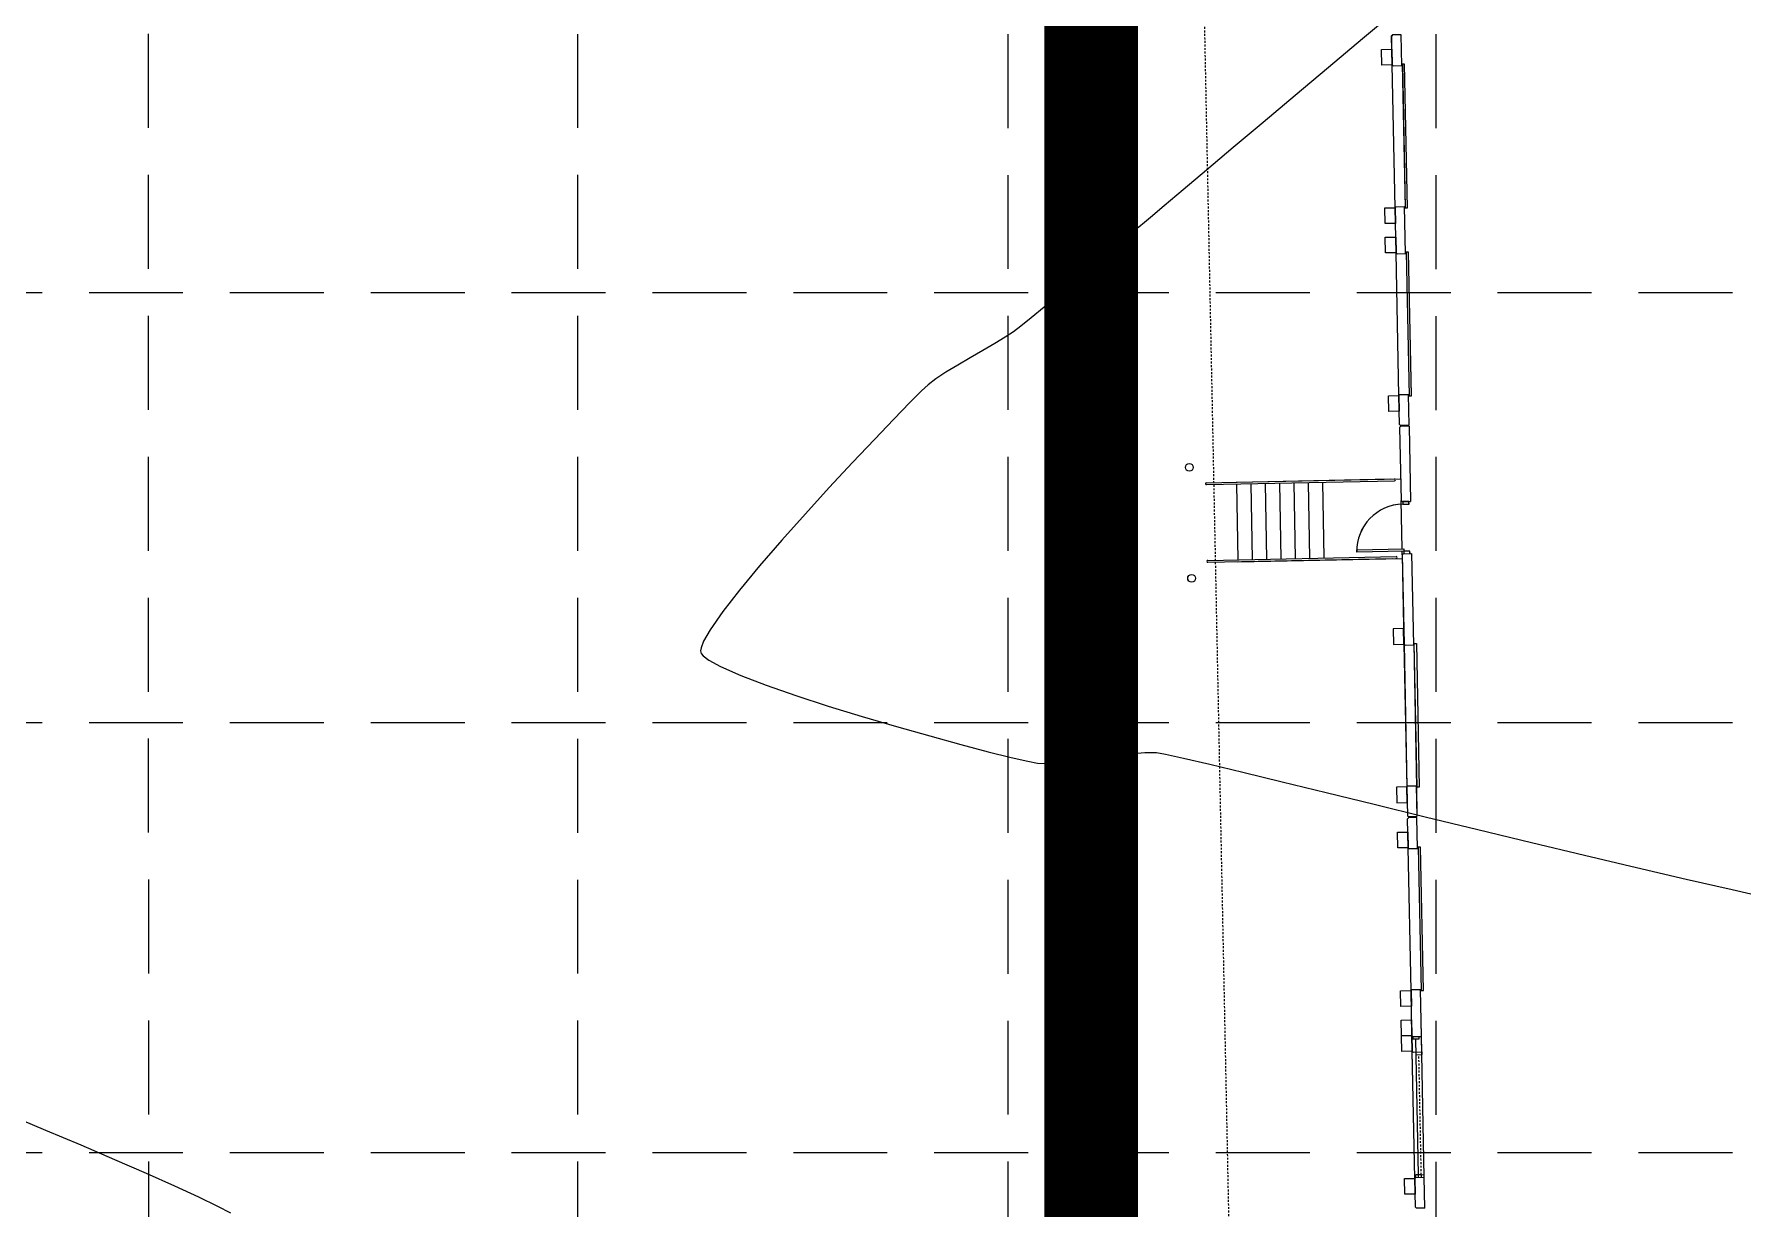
# Model space of a CAD drawing. Extents: x 2140663 to 2528301, y 336313 to 7007653.
# Drawn here: x 2527441.5 to 2527551.2, y 7006962 to 7007037 of the extents above; entities that cross this region are included whole.
import ezdxf

# ---------------------------------------------------------------- set-up
doc = ezdxf.new("R2010")
doc.units = 0
doc.header["$MEASUREMENT"] = 0
for name, pattern in [('HIDDEN', [0.375, 0.25, -0.125]), ('xdrc002ar$0$HIDDEN2', [0.1875, 0.125, -0.0625]), ('xdrc002pt$0$HIDDEN2', [0.1875, 0.125, -0.0625])]:
    doc.linetypes.add(name, pattern=pattern)
for name, color, linetype in [('1 EXISTING CONTOURS', 43, 'Continuous'), ('BATCH PLANT', 13, 'HIDDEN'), ('GRID', 254, 'HIDDEN'), ('xdrc002ar$0$BASE1$0$ADO', 8, 'Continuous'), ('xdrc002ar$0$BASE1$0$AFL', 1, 'Continuous'), ('xdrc002ar$0$BASE1$0$AFLHR', 7, 'Continuous'), ('xdrc002ar$0$BASE1$0$AFLST', 1, 'Continuous'), ('xdrc002ar$0$BASE1$0$awa', 7, 'Continuous'), ('xdrc002ar$0$WINDOWS', 8, 'Continuous'), ('xdrc002ar$0$XR3$0$BASE1$0$ADO', 3, 'Continuous'), ('xdrc002ar$0$XR3$0$BASE1$0$AFL', 1, 'Continuous'), ('xdrc002ar$0$XR3$0$BASE1$0$AFLHR', 2, 'Continuous'), ('xdrc002ar$0$XR3$0$BASE1$0$AFLST', 2, 'Continuous'), ('xdrc002ar$0$XR3$0$BASE1$0$awa', 4, 'Continuous'), ('xdrc002ar$0$XR3$0$WINDOWS', 2, 'Continuous'), ('xdrc002pt$0$V-ESMT-STRM-N', 2, 'xdrc002pt$0$HIDDEN2')]:
    doc.layers.add(name, color=color, linetype=linetype)

# ---------------------------------------------------------------- blocks, each defined once
blk = doc.blocks.new('xdrc002ar$0$XR3$0$A$C228123AE')
at = {"layer": 'xdrc002ar$0$XR3$0$BASE1$0$ADO', "lineweight": 0}
for points in [[(22.61683327611536, 15.75429074559361), (22.61683327611536, 17.50429074559361), (132.6168332761154, 17.50429074559361), (132.6168332761154, 15.75429074559361)], [(166.6168332761154, 15.75429074559361), (166.6168332761154, 17.50429074559361), (276.6168332761154, 17.50429074559361), (276.6168332761154, 15.75429074559361)]]:
    blk.add_lwpolyline(points, close=True, dxfattribs=at)
at = {"layer": 'xdrc002ar$0$XR3$0$BASE1$0$AFL', "lineweight": 0}
for p, q in [((22.86683327844366, 8.004440076649189), (132.3668332770467, 8.004440076649189)), ((166.866833277978, 8.004440076649189), (276.366833276581, 8.004440076649189))]:
    blk.add_line(p, q, dxfattribs=at)
for points in [[(10.86683327844366, 8.004440078511834), (10.86683327844366, 0.004440078511834145), (22.86683327844366, 0.004440078511834145), (22.86683327844366, 8.004440078511834)], [(132.3668332770467, 8.004440078511834), (132.3668332770467, 0.004440078511834145), (144.3668332770467, 0.004440078511834145), (144.3668332770467, 8.004440078511834)], [(154.866833277978, 8.004440077580512), (154.866833277978, 0.00444007758051157), (166.866833277978, 0.00444007758051157), (166.866833277978, 8.004440077580512)], [(276.366833276581, 8.004440077580512), (276.366833276581, 0.00444007758051157), (288.366833276581, 0.00444007758051157), (288.366833276581, 8.004440077580512)]]:
    blk.add_lwpolyline(points, close=True, dxfattribs=at)
at = {"layer": 'xdrc002ar$0$XR3$0$BASE1$0$awa', "lineweight": 0}
for p, q in [((-0.008166723418980837, 15.25444007758051), (23.61683327611536, 15.25444007664919)), ((-0.008166723418980837, 15.25444007758051), (-0.008166723418980837, 8.754440076649189)), ((23.61683327658102, 8.754440076649189), (23.61683327611536, 15.25444007664919)), ((131.6168332770467, 8.754440078511834), (131.616833276581, 15.25444007851183)), ((131.6168332761154, 15.25444007758051), (167.6168332756497, 15.25444007571787)), ((167.616833276581, 8.754440076649189), (167.6168332756497, 15.25444007851183)), ((275.616833276581, 8.754440077580512), (275.6168332756497, 15.25444007758051)), ((275.6168332761154, 15.25444007664919), (299.241833276581, 15.25444007758051)), ((299.241833276581, 15.25444007758051), (299.241833276581, 8.754440077580512)), ((0.7418332765810192, 8.004440076649189), (-0.008166723418980837, 8.754440076649189)), ((0.7418332765810192, 8.004440076649189), (22.86683327658102, 8.004440076649189)), ((23.61683327658102, 8.754440076649189), (22.86683327658102, 8.004440076649189)), ((131.6168332770467, 8.754440078511834), (132.3668332770467, 8.004440078511834)), ((132.3668332770467, 8.004440078511834), (166.866833277978, 8.004440076649189)), ((166.866833276581, 8.004440076649189), (167.616833276581, 8.754440076649189)), ((276.366833276581, 8.004440077580512), (275.616833276581, 8.754440077580512)), ((276.366833276581, 8.004440077580512), (298.491833276581, 8.004440077580512)), ((299.241833276581, 8.754440077580512), (298.491833276581, 8.004440077580512))]:
    blk.add_line(p, q, dxfattribs=at)
blk = doc.blocks.new('xdrc002ar$0$XR3$0$A$C78C46FB7')
at = {"layer": 'xdrc002ar$0$XR3$0$WINDOWS', "linetype": 'Continuous', "lineweight": 0}
for p, q in [((-9.313225746154785e-10, 6.5), (1.999999999068677, 6.499999997206032)), ((-5.587935447692871e-09, 2), (1.999999994412065, 1.999999997206032)), ((1.999999994412065, 1.999999998137355), (1.999999999068677, 6.499999997206032)), ((1.999999997671694, 4.250759867951274), (105.9999999818392, 4.250759805552661)), ((107.9999999795109, 6.5), (105.9999999795109, 6.499999997206032)), ((105.9999999841675, 1.999999998137355), (105.9999999795109, 6.499999997206032)), ((107.9999999841675, 2), (105.9999999841675, 1.999999997206032))]:
    blk.add_line(p, q, dxfattribs=at)
blk = doc.blocks.new('xdrc002ar$0$XR3$0$BASE1$0$36D')
at = {"layer": 'xdrc002ar$0$XR3$0$BASE1$0$ADO'}
blk.add_lwpolyline([(-1.75, 1.000444171950221e-11), (0, 1.000444171950221e-11), (0, -35.99999999999), (-1.75, -35.99999999999)], close=True, dxfattribs=at)
blk.add_arc((0, 1.000444171950221e-11), 36, 180, 270, dxfattribs=at)
blk = doc.blocks.new('xdrc002ar$0$BASE1$0$36D')
at = {"layer": 'xdrc002ar$0$BASE1$0$ADO'}
blk.add_lwpolyline([(-1.75, 1.000444171950221e-11), (0, 1.000444171950221e-11), (0, -35.99999999999), (-1.75, -35.99999999999)], close=True, dxfattribs=at)
blk.add_arc((0, 1.000444171950221e-11), 36, 180, 270, dxfattribs=at)

msp = doc.modelspace()

# ---------------------------------------------------------------- linework, layer by layer
at = {"layer": '1 EXISTING CONTOURS', "color": 43, "lineweight": 0}
for points, elevation in [([(2527528.478998585, 7007038.492735988), (2527526.314665023, 7007036.683903105)], 607), ([(2527526.314665023, 7007036.683903105), (2527524.142131766, 7007034.863603203)], 607), ([(2527522.009643094, 7007033.073268502), (2527519.965443288, 7007031.354331226)], 607), ([(2527516.334887402, 7007028.296377836), (2527514.845019884, 7007027.040226166)], 607), ([(2527511.503709829, 7007024.228606388), (2527510.863728607, 7007023.687447884)], 607), ([(2527509.951211279, 7007022.914172173), (2527508.958477274, 7007022.072963533)], 607), ([(2527503.486177893, 7007017.632810521), (2527502.819680905, 7007017.230422329)], 607), ([(2527504.007242474, 7007017.978316558), (2527503.486177893, 7007017.632810521)], 607), ([(2527501.249641275, 7007016.325450909), (2527500.445724416, 7007015.858093393)], 607), ([(2527502.057564402, 7007016.78876484), (2527501.249641275, 7007016.325450909)], 607), ([(2527499.049161064, 7007014.981699022), (2527498.556140354, 7007014.607887881)], 607), ([(2527500.445724416, 7007015.858093393), (2527499.695626715, 7007015.404305144)], 607), ([(2527495.127042137, 7007011.116848185), (2527493.732238543, 7007009.638441718)], 607), ([(2527486.515868118, 7007001.491518743), (2527485.44171859, 7007000.114214431)], 607), ([(2527485.44171859, 7007000.114214431), (2527484.629808929, 7006998.955289679)], 607), ([(2527484.047284237, 7006997.80930458), (2527484.019639351, 7006997.60333626)], 607), ([(2527484.019639351, 7006997.60333626), (2527484.031334955, 7006997.522897956)], 607), ([(2527484.209183031, 7006998.22407677), (2527484.047284237, 7006997.80930458)], 607), ([(2527496.533990885, 7006992.774822432), (2527498.658251551, 7006992.173506526)], 607), ([(2527500.640167743, 7006991.632429979), (2527502.399607539, 7006991.17018503)], 607), ([(2527502.399607539, 7006991.17018503), (2527503.85643902, 7006990.805363917)], 607), ([(2527513.716477715, 7006991.015439975), (2527514.874574859, 7006990.760295882)], 607), ([(2527505.541749349, 7006990.442362155), (2527506.272843958, 7006990.421447106)], 607), ([(2527506.272843958, 7006990.421447106), (2527507.189385911, 7006990.483497166)], 607), ([(2527507.189385911, 7006990.483497166), (2527508.229892324, 7006990.602055586)], 607), ([(2527518.669679963, 7006989.861173282), (2527521.173728665, 7006989.253923343)], 607), ([(2527521.173728665, 7006989.253923343), (2527523.99346863, 7006988.566033356)], 607), ([(2527530.314103828, 7006987.021790371), (2527533.682039805, 7006986.202165943)], 607), ([(2527537.099748527, 7006985.375358599), (2527540.500750367, 7006984.559732625)], 607), ([(2527439.900749964, 7006967.962347767), (2527442.171731327, 7006967.013726086)], 606), ([(2527444.419463492, 7006966.062733517), (2527446.582477568, 7006965.134752253)], 606), ([(2527446.582477568, 7006965.134752253), (2527448.599304667, 7006964.255164487)], 606)]:
    msp.add_lwpolyline(points, dxfattribs=dict(at, elevation=elevation))
at = {"layer": '1 EXISTING CONTOURS', "color": 43, "lineweight": 0, "extrusion": (0.6429908062280922, -0.7658738950415714, 0), "elevation": -3741330.297769599}
msp.add_lwpolyline([(6441223.755762635, 607), (6441220.971376479, 607)], dxfattribs=at)
at = {"layer": '1 EXISTING CONTOURS', "color": 43, "lineweight": 0, "extrusion": (0.6440539753963799, -0.764980049920336, 0), "elevation": -3732379.913592192}
msp.add_lwpolyline([(6446408.74882356, 607.0000000000003), (6446406.25507662, 607.0000000000003)], dxfattribs=at)
at = {"layer": '1 EXISTING CONTOURS', "color": 43, "lineweight": 0, "extrusion": (0.6443932353694464, -0.7646942906875253, 0), "elevation": -3729520.10443885}
msp.add_lwpolyline([(6448061.198179172, 607), (6448058.945136031, 607)], dxfattribs=at)
at = {"layer": '1 EXISTING CONTOURS', "color": 43, "lineweight": 0, "extrusion": (-0.6446003529952408, 0.7645197086527011, 0), "elevation": 3727773.31001478}
msp.add_lwpolyline([(-6449067.016506962, 607), (-6449065.435643171, 607)], dxfattribs=at)
at = {"layer": '1 EXISTING CONTOURS', "color": 43, "lineweight": 0, "extrusion": (0.644227091115279, -0.7648342664088384, 0), "elevation": -3730920.848888764}
msp.add_lwpolyline([(6447245.028955634, 607), (6447243.879567736, 607)], dxfattribs=at)
at = {"layer": '1 EXISTING CONTOURS', "color": 43, "lineweight": 0, "extrusion": (0.6422108982998513, -0.7665279917295246, 0), "elevation": -3747884.778064438}
msp.add_lwpolyline([(6437396.486606089, 607), (6437396.179035621, 607)], dxfattribs=at)
at = {"layer": '1 EXISTING CONTOURS', "color": 43, "lineweight": 0, "extrusion": (0.640443129527436, -0.7680055975324034, 0), "elevation": -3762706.45558134}
msp.add_lwpolyline([(6428744.49061252, 607), (6428744.353646523, 607)], dxfattribs=at)
at = {"layer": '1 EXISTING CONTOURS', "color": 43, "lineweight": 0, "extrusion": (-0.6426123755600258, 0.7661914478621519, 0), "elevation": 3744511.86780803}
msp.add_lwpolyline([(-6439359.820288138, 607.0000000000003), (-6439359.165965131, 607.0000000000003)], dxfattribs=at)
at = {"layer": '1 EXISTING CONTOURS', "color": 43, "lineweight": 0, "extrusion": (0.646500256367217, -0.7629137687295484, 0), "elevation": -3711718.427596613}
msp.add_lwpolyline([(6458315.448858287, 607.0000000000007), (6458314.252763309, 607.0000000000007)], dxfattribs=at)
at = {"layer": '1 EXISTING CONTOURS', "color": 43, "lineweight": 0, "extrusion": (-0.6441635445807745, 0.7648877877395694, 0), "elevation": 3731456.491657897}
msp.add_lwpolyline([(-6446932.784384653, 607.0000000000007), (-6446932.246621382, 607.0000000000007)], dxfattribs=at)
at = {"layer": '1 EXISTING CONTOURS', "color": 43, "lineweight": 0, "extrusion": (0.6456886204713813, -0.7636008154747904, 0), "elevation": -3718583.996336563}
msp.add_lwpolyline([(6454362.317717427, 607.0000000000003), (6454360.975497831, 607.0000000000003)], dxfattribs=at)
at = {"layer": '1 EXISTING CONTOURS', "color": 43, "lineweight": 0, "extrusion": (-0.641346347281864, 0.7672514990719869, 0), "elevation": 3755139.5389522}
msp.add_lwpolyline([(-6433160.387816519, 607.0000000000003), (-6433159.155886946, 607.0000000000003)], dxfattribs=at)
at = {"layer": '1 EXISTING CONTOURS', "color": 43, "lineweight": 0, "extrusion": (-0.6440780713841933, 0.7649597623156514, 0), "elevation": 3732176.84126397}
msp.add_lwpolyline([(-6446510.572811663, 607), (-6446509.25368967, 607)], dxfattribs=at)
at = {"layer": '1 EXISTING CONTOURS', "color": 43, "lineweight": 0, "extrusion": (-0.6367223857449126, 0.7710931224510479, 0), "elevation": 3793744.959569391}
msp.add_lwpolyline([(-6410468.692983066, 607), (-6410467.61231765, 607)], dxfattribs=at)
at = {"layer": '1 EXISTING CONTOURS', "color": 43, "lineweight": 0, "extrusion": (0.608226491479584, -0.7937635259083372, 0), "elevation": -4024620.402045982}
msp.add_lwpolyline([(6268095.039529287, 607), (6268094.453222084, 607)], dxfattribs=at)
at = {"layer": '1 EXISTING CONTOURS', "color": 43, "lineweight": 0, "extrusion": (0.6281436638786354, -0.7780973830627657, 0), "elevation": -3864506.709568744}
msp.add_lwpolyline([(6368059.6509871, 607.0000000000003), (6368058.785598218, 607.0000000000003)], dxfattribs=at)
at = {"layer": '1 EXISTING CONTOURS', "color": 43, "lineweight": 0, "extrusion": (-0.5014036700133387, 0.8652134763728286, 0), "elevation": 4795266.547180947}
msp.add_lwpolyline([(-5700173.656338699, 607.0000000000003), (-5700172.775496545, 607.0000000000003)], dxfattribs=at)
at = {"layer": '1 EXISTING CONTOURS', "color": 43, "lineweight": 0, "extrusion": (-0.5471741184801521, 0.8370188074741622, 0), "elevation": 4482021.259751178}
msp.add_lwpolyline([(-5949622.258152296, 607.0000000000007), (-5949621.485809254, 607.0000000000007)], dxfattribs=at)
at = {"layer": '1 EXISTING CONTOURS', "color": 43, "lineweight": 0, "extrusion": (0.7079831119605631, -0.7062293630107975, 0), "elevation": -3159133.185607045}
msp.add_lwpolyline([(6745841.130464606, 607), (6745840.068814119, 607)], dxfattribs=at)
at = {"layer": '1 EXISTING CONTOURS', "color": 43, "lineweight": 0, "extrusion": (0.688327537379881, -0.7254000284564018, 0), "elevation": -3343141.739076997}
msp.add_lwpolyline([(6656568.633980043, 607), (6656568.061269479, 607)], dxfattribs=at)
at = {"layer": '1 EXISTING CONTOURS', "color": 43, "lineweight": 0, "extrusion": (0.7162539199043712, -0.6978397539705106, 0), "elevation": -3079442.636621624}
msp.add_lwpolyline([(6782589.016458144, 607), (6782587.548446625, 607)], dxfattribs=at)
at = {"layer": '1 EXISTING CONTOURS', "color": 43, "lineweight": 0, "extrusion": (0.7220924461505771, -0.6917965735765651, 0), "elevation": -3022341.142728954}
msp.add_lwpolyline([(6808224.057825517, 607), (6808222.266188407, 607)], dxfattribs=at)
at = {"layer": '1 EXISTING CONTOURS', "color": 43, "lineweight": 0, "extrusion": (0.7328672868607206, -0.6803716189329229, 0), "elevation": -2915053.017482049}
msp.add_lwpolyline([(6854843.145177653, 607), (6854840.954459676, 607)], dxfattribs=at)
at = {"layer": '1 EXISTING CONTOURS', "color": 43, "lineweight": 0, "extrusion": (0.7391060662378263, -0.6735890608156029, 0), "elevation": -2851759.111796591}
msp.add_lwpolyline([(6881413.268650119, 607), (6881411.002365325, 607)], dxfattribs=at)
at = {"layer": '1 EXISTING CONTOURS', "color": 43, "lineweight": 0, "extrusion": (0.7466601444070133, -0.6652057040901694, 0), "elevation": -2773924.015486389}
msp.add_lwpolyline([(6913153.619839308, 607), (6913151.360492293, 607)], dxfattribs=at)
at = {"layer": '1 EXISTING CONTOURS', "color": 43, "lineweight": 0, "extrusion": (0.7563320742828826, -0.6541878884624449, 0), "elevation": -2672276.431496287}
msp.add_lwpolyline([(6953075.208167826, 607.0000000000007), (6953073.038057397, 607.0000000000007)], dxfattribs=at)
at = {"layer": '1 EXISTING CONTOURS', "color": 43, "lineweight": 0, "extrusion": (0.769455035796918, -0.6387009847234962, 0), "elevation": -2530591.525048498}
msp.add_lwpolyline([(7005882.708998488, 607), (7005880.710045939, 607)], dxfattribs=at)
at = {"layer": '1 EXISTING CONTOURS', "color": 43, "lineweight": 0, "extrusion": (0.8668148616127705, -0.4986301191135907, 0), "elevation": -1303039.484088667}
msp.add_lwpolyline([(7334050.791769647, 607.0000000000007), (7334049.948206691, 607.0000000000007)], dxfattribs=at)
at = {"layer": '1 EXISTING CONTOURS', "color": 43, "lineweight": 0, "extrusion": (0.919816134292443, 0.3923496898116613, 0), "elevation": 5074013.895808492}
msp.add_lwpolyline([(5453491.798810525, 607.0000000000003), (5453491.717479353, 607.0000000000003)], dxfattribs=at)
at = {"layer": '1 EXISTING CONTOURS', "color": 43, "lineweight": 0, "extrusion": (0.778007136628757, 0.6282554379826114, 0), "elevation": 6368584.889611942}
msp.add_lwpolyline([(3863588.413803941, 607.0000000000007), (3863588.205739788, 607.0000000000007)], dxfattribs=at)
at = {"layer": '1 EXISTING CONTOURS', "color": 43, "lineweight": 0, "extrusion": (0.6085020157448849, 0.793552327722887, 0), "elevation": 7098398.23361176}
msp.add_lwpolyline([(2258081.007577584, 607.0000000000003), (2258080.561856993, 607.0000000000003)], dxfattribs=at)
at = {"layer": '1 EXISTING CONTOURS', "color": 43, "lineweight": 0, "extrusion": (-0.4837442147829845, -0.8752094233176388, 0), "elevation": -7355245.844565114}
msp.add_lwpolyline([(-1177515.975597157, 607.0000000000007), (-1177515.131324694, 607.0000000000007)], dxfattribs=at)
at = {"layer": '1 EXISTING CONTOURS', "color": 43, "lineweight": 0, "extrusion": (-0.4040808802251977, -0.9147232599187742, 0), "elevation": -7430771.257567443}
msp.add_lwpolyline([(-519443.7757837968, 607), (-519442.3594459435, 607)], dxfattribs=at)
at = {"layer": '1 EXISTING CONTOURS', "color": 43, "lineweight": 0, "extrusion": (0.356570118876351, 0.9342685643456622, 0), "elevation": 7447642.316358772}
msp.add_lwpolyline([(137134.1484069568, 607.0000000000003), (137132.3994406629, 607.0000000000003)], dxfattribs=at)
at = {"layer": '1 EXISTING CONTOURS', "color": 43, "lineweight": 0, "extrusion": (-0.3276978318327117, -0.9447825839906978, 0), "elevation": -7448339.638483002}
msp.add_lwpolyline([(91749.64412576333, 607), (91751.6470409208, 607)], dxfattribs=at)
at = {"layer": '1 EXISTING CONTOURS', "color": 43, "lineweight": 0, "extrusion": (-0.3080748641889604, -0.9513621172061425, 0), "elevation": -7444845.536591023}
msp.add_lwpolyline([(245879.3835044974, 607.0000000000003), (245881.5598604064, 607.0000000000003)], dxfattribs=at)
at = {"layer": '1 EXISTING CONTOURS', "color": 43, "lineweight": 0, "extrusion": (-0.2935907287793079, -0.9559312129932963, 0), "elevation": -7440252.624772986}
msp.add_lwpolyline([(358920.1648518157, 607), (358922.4333768149, 607)], dxfattribs=at)
at = {"layer": '1 EXISTING CONTOURS', "color": 43, "lineweight": 0, "extrusion": (-0.2821189396511988, -0.9593794368705655, 0), "elevation": -7435419.424606857}
msp.add_lwpolyline([(448020.5506464718, 607), (448022.8296959654, 607)], dxfattribs=at)
at = {"layer": '1 EXISTING CONTOURS', "color": 43, "lineweight": 0, "extrusion": (-0.2633683642295929, -0.9646953429570544, 0), "elevation": -7425275.90513448}
msp.add_lwpolyline([(592846.1180395016, 607.0000000000007), (592848.1724872673, 607.0000000000007)], dxfattribs=at)
at = {"layer": '1 EXISTING CONTOURS', "color": 43, "lineweight": 0, "extrusion": (-0.2256670338808243, -0.9742044907612728, 0), "elevation": -7396616.207713413}
msp.add_lwpolyline([(881058.7758826446, 607), (881059.8784142523, 607)], dxfattribs=at)
at = {"layer": '1 EXISTING CONTOURS', "color": 43, "lineweight": 0, "extrusion": (0.1335275156754978, -0.9910451062174364, 0), "elevation": -6606751.85069186}
msp.add_lwpolyline([(3440500.709613125, 607), (3440501.822567504, 607)], dxfattribs=at)
at = {"layer": '1 EXISTING CONTOURS', "color": 43, "lineweight": 0, "extrusion": (0.1365765235764498, -0.9906295236907547, 0), "elevation": -6596133.471845581}
msp.add_lwpolyline([(3460815.804013411, 607.0000000000007), (3460816.918442827, 607.0000000000007)], dxfattribs=at)
at = {"layer": '1 EXISTING CONTOURS', "color": 43, "lineweight": 0, "extrusion": (0.123009493231855, -0.9924054940269337, 0), "elevation": -6642868.49062821}
msp.add_lwpolyline([(3370241.64379954, 607.0000000000007), (3370242.695287562, 607.0000000000007)], dxfattribs=at)
at = {"layer": '1 EXISTING CONTOURS', "color": 43, "lineweight": 0, "extrusion": (0.08651251201950061, -0.9962507642476747, 0), "elevation": -6762058.803594435}
msp.add_lwpolyline([(3124227.639857775, 607.0000000000007), (3124228.564861244, 607.0000000000007)], dxfattribs=at)
at = {"layer": '1 EXISTING CONTOURS', "color": 43, "lineweight": 0, "extrusion": (0.005756676719285504, -0.9999834301992958, 0), "elevation": -6992324.935989883}
msp.add_lwpolyline([(2567807.504136181, 607.0000000000007), (2567808.242233864, 607.0000000000007)], dxfattribs=at)
at = {"layer": '1 EXISTING CONTOURS', "color": 43, "lineweight": 0, "extrusion": (-0.1726482668731596, -0.9849835409516722, 0), "elevation": -7338141.684452638}
msp.add_lwpolyline([(1279813.970172487, 607.0000000000007), (1279814.555448628, 607.0000000000007)], dxfattribs=at)
at = {"layer": '1 EXISTING CONTOURS', "color": 43, "lineweight": 0, "extrusion": (-0.2274820002211194, -0.9737822855111912, 0), "elevation": -7398247.616373647}
msp.add_lwpolyline([(867284.937544028, 607.0000000000003), (867286.6558206049, 607.0000000000003)], dxfattribs=at)
at = {"layer": '1 EXISTING CONTOURS', "color": 43, "lineweight": 0, "extrusion": (-0.1836563974521661, -0.9829905023319871, 0), "elevation": -7351997.617111083}
msp.add_lwpolyline([(1197634.698709566, 607.0000000000003), (1197635.320505081, 607.0000000000003)], dxfattribs=at)
at = {"layer": '1 EXISTING CONTOURS', "color": 43, "lineweight": 0, "extrusion": (-0.2329373775047418, -0.972491736808706, 0), "elevation": -7402993.310402926}
msp.add_lwpolyline([(825798.9965314402, 607.0000000000007), (825801.1784294781, 607.0000000000007)], dxfattribs=at)
at = {"layer": '1 EXISTING CONTOURS', "color": 43, "lineweight": 0, "extrusion": (-0.2374463947044469, -0.9714006432167215, 0), "elevation": -7406744.65983513}
msp.add_lwpolyline([(791454.2602612209, 607.0000000000007), (791457.4195669305, 607.0000000000007)], dxfattribs=at)
at = {"layer": '1 EXISTING CONTOURS', "color": 43, "lineweight": 0, "extrusion": (-0.237233545929325, -0.9714526466512915, 0), "elevation": -7406571.066228221}
msp.add_lwpolyline([(793080.2884290456, 607), (793083.6356674447, 607)], dxfattribs=at)
at = {"layer": '1 EXISTING CONTOURS', "color": 43, "lineweight": 0, "extrusion": (0.2351358223710183, 0.9719625224451326, 0), "elevation": 7404841.694692325}
msp.add_lwpolyline([(-809074.5501717762, 607.0000000000003), (-809078.0664685913, 607.0000000000003)], dxfattribs=at)
at = {"layer": '1 EXISTING CONTOURS', "color": 43, "lineweight": 0, "extrusion": (-0.2305446832789026, -0.9730617395683744, 0), "elevation": -7400939.609042264}
msp.add_lwpolyline([(844029.9204259526, 607.0000000000003), (844033.3300917463, 607.0000000000003)], dxfattribs=at)
at = {"layer": '1 EXISTING CONTOURS', "color": 43, "lineweight": 0, "extrusion": (-0.2269192858379601, -0.9739135678872074, 0), "elevation": -7397745.005358564}
msp.add_lwpolyline([(871589.4645352159, 607), (871592.7175437903, 607)], dxfattribs=at)
at = {"layer": '1 EXISTING CONTOURS', "color": 43, "lineweight": 0, "extrusion": (-0.2219308702101632, -0.9750624025403503, 0), "elevation": -7393186.415395194}
msp.add_lwpolyline([(909450.1947874816, 607.0000000000003), (909453.2222895264, 607.0000000000003)], dxfattribs=at)
at = {"layer": '1 EXISTING CONTOURS', "color": 43, "lineweight": 0, "extrusion": (-0.21485986157872, -0.976644889344317, 0), "elevation": -7386402.54508811}
msp.add_lwpolyline([(962999.4694872, 607), (963000.6826202455, 607)], dxfattribs=at)
at = {"layer": '1 EXISTING CONTOURS', "color": 43, "lineweight": 0, "extrusion": (-0.3896500554641645, -0.9209629928920998, 0), "elevation": -7437975.294454979}
msp.add_lwpolyline([(-402584.3786945497, 606.0000000000003), (-402581.9380620997, 606.0000000000003)], dxfattribs=at)
at = {"layer": '1 EXISTING CONTOURS', "color": 43, "lineweight": 0, "extrusion": (-0.4068702801013637, -0.9134859468925824, 0), "elevation": -7429107.097012301}
msp.add_lwpolyline([(-542136.7322008633, 606), (-542134.7516873847, 606)], dxfattribs=at)
at = {"layer": '1 EXISTING CONTOURS', "color": 43, "lineweight": 0, "extrusion": (-0.417044627388296, -0.9088860097760101, 0), "elevation": -7422590.663973492}
msp.add_lwpolyline([(-625052.1441921811, 606.0000000000007), (-625050.449759155, 606.0000000000007)], dxfattribs=at)
at = {"layer": '1 EXISTING CONTOURS', "color": 43, "lineweight": 0, "extrusion": (0.433685565118263, 0.901064276624067, 0), "elevation": 7409843.241685344}
msp.add_lwpolyline([(761421.9351322954, 606.0000000000007), (761420.5928830733, 606.0000000000007)], dxfattribs=at)
at = {"layer": '1 EXISTING CONTOURS', "color": 43, "lineweight": 0, "extrusion": (0.4674279445779427, 0.8840311740134733, 0), "elevation": 7375775.219738534}
msp.add_lwpolyline([(1040902.53794838, 606.0000000000007), (1040901.613331341, 606.0000000000007)], dxfattribs=at)
at = {"layer": 'BATCH PLANT', "color": 17, "linetype": 'Continuous', "const_width": 6}
msp.add_lwpolyline([(2527508.974587351, 7007142.106222292), (2527508.974587351, 7007100.670215893), (2527508.974587351, 7006936.460859954), (2527430.65728095, 7006936.460859954), (2527430.65728095, 7007000.405311977), (2527393.290204251, 7007053.095543257), (2527393.290204251, 7007142.106222292), (2527477.263444963, 7007142.093036084)], dxfattribs=at)
at = {"layer": 'GRID', "color": 253, "linetype": 'HIDDEN', "lineweight": 0, "ltscale": 24}
for p, q in [((2527448.923389785, 7006032.003245368), (2527448.642908241, 7007623.487741725)), ((2527476.162591924, 7006031.998962794), (2527476.168752994, 7007623.471191216)), ((2527503.695680559, 7006031.994634018), (2527503.666313902, 7007623.464716725)), ((2527530.983350792, 7006031.990343825), (2527531.038154987, 7007623.461265043)), ((2527228.947377252, 7007020.498604855), (2528272.331315909, 7007020.498604855)), ((2527228.947377252, 7006993.041132786), (2528272.331315909, 7006993.041132786)), ((2527228.947377252, 7006965.583660717), (2528272.331315909, 7006965.583660717))]:
    msp.add_line(p, q, dxfattribs=at)
at = {"layer": 'xdrc002ar$0$BASE1$0$ADO', "lineweight": 0}
for points in [[(2527529.045002731, 7007025.900228606), (2527529.190805964, 7007025.903188596), (2527529.004749446, 7007035.067963265), (2527528.858946213, 7007035.065003275)], [(2527529.288567627, 7007013.902705402), (2527529.43437086, 7007013.905665392), (2527529.248314342, 7007023.070440061), (2527529.102511109, 7007023.067480071)]]:
    msp.add_lwpolyline(points, close=True, dxfattribs=at)
at = {"layer": 'xdrc002ar$0$BASE1$0$ADO', "color": 7, "lineweight": 0}
for points in [[(2527529.279776063, 7007007.151717603), (2527528.884024432, 7007007.143683344), (2527528.887407278, 7007006.977051079), (2527529.283158909, 7007006.985085338)], [(2527529.344050136, 7007003.985704559), (2527528.948298506, 7007003.9776703), (2527528.951681352, 7007003.811038033), (2527529.347432982, 7007003.819072292)], [(2527529.609917103, 7006998.073950686), (2527529.755720335, 7006998.076910676), (2527529.941776864, 7006988.912136072), (2527529.795973632, 7006988.909176082)], [(2527530.059829896, 7006975.911859256), (2527530.205633129, 7006975.914819247), (2527530.0195766, 7006985.079593849), (2527529.873773367, 7006985.076633859)]]:
    msp.add_lwpolyline(points, close=True, dxfattribs=at)
at = {"layer": 'xdrc002ar$0$BASE1$0$AFL', "color": 7, "lineweight": 0}
for p, q in [((2527528.398892283, 7007025.907949365), (2527528.213681477, 7007035.031065967)), ((2527528.64245718, 7007013.910426161), (2527528.457246373, 7007023.033542763)), ((2527528.944355296, 7006999.039806969), (2527528.277826233, 7006999.026275585)), ((2527528.277826233, 7006999.026275585), (2527528.298123308, 7006998.026481992)), ((2527528.964652371, 7006998.040013376), (2527528.944355296, 7006999.039806969)), ((2527528.298123308, 7006998.026481992), (2527528.964652371, 7006998.040013376)), ((2527528.964652371, 7006998.040013376), (2527529.149863189, 7006988.916896839)), ((2527529.149863189, 7006988.916896839), (2527528.483334126, 7006988.903365456)), ((2527528.483334126, 7006988.903365456), (2527528.503631202, 7006987.903571863)), ((2527529.170160265, 7006987.917103247), (2527529.149863189, 7006988.916896839)), ((2527528.503631202, 7006987.903571863), (2527529.170160265, 7006987.917103247)), ((2527528.541682499, 7006986.028958759), (2527529.20821156, 7006986.042490143)), ((2527528.561979574, 7006985.029165165), (2527528.541682499, 7006986.028958759)), ((2527529.20821156, 7006986.042490143), (2527529.228508636, 7006985.04269655)), ((2527529.228508636, 7006985.04269655), (2527528.561979574, 7006985.029165165)), ((2527529.413719453, 7006975.919580013), (2527529.228508636, 7006985.04269655)), ((2527528.747190392, 7006975.906048629), (2527529.413719453, 7006975.919580013)), ((2527528.767487467, 7006974.906255038), (2527528.747190392, 7006975.906048629)), ((2527529.413719453, 7006975.919580013), (2527529.434016529, 7006974.919786422)), ((2527529.434016529, 7006974.919786422), (2527528.767487467, 7006974.906255038)), ((2527528.805544485, 7006973.03164205), (2527529.472073547, 7006973.045173433)), ((2527528.82584156, 7006972.031848457), (2527528.805544485, 7006973.03164205)), ((2527529.492370622, 7006972.045379841), (2527528.82584156, 7006972.031848457)), ((2527529.472073547, 7006973.045173433), (2527529.492370622, 7006972.045379841)), ((2527528.990755302, 7006963.908525513), (2527529.657284364, 7006963.922056898)), ((2527529.011052378, 7006962.908731921), (2527528.990755302, 7006963.908525513)), ((2527529.657284364, 7006963.922056898), (2527529.67758144, 7006962.922263305)), ((2527529.67758144, 7006962.922263305), (2527529.011052378, 7006962.908731921))]:
    msp.add_line(p, q, dxfattribs=at)
for points in [[(2527528.213681477, 7007035.031065967), (2527527.54715241, 7007035.017534584), (2527527.526855335, 7007036.017328184), (2527528.193384402, 7007036.030859567)], [(2527528.419189358, 7007024.908155764), (2527527.752660291, 7007024.894624381), (2527527.732363217, 7007025.894417982), (2527528.398892283, 7007025.907949365)], [(2527528.457246373, 7007023.033542763), (2527527.790717306, 7007023.02001138), (2527527.770420231, 7007024.019804981), (2527528.436949298, 7007024.033336364)], [(2527528.662754254, 7007012.910632561), (2527527.996225188, 7007012.897101178), (2527527.975928113, 7007013.896894778), (2527528.64245718, 7007013.910426161)]]:
    msp.add_lwpolyline(points, close=True, dxfattribs=at)
at = {"layer": 'xdrc002ar$0$BASE1$0$AFLHR', "color": 7, "lineweight": 0}
for p, q in [((2527516.336175583, 7007008.347579364), (2527528.104835688, 7007008.586498065)), ((2527516.338712718, 7007008.222605164), (2527528.360237907, 7007008.466657347)), ((2527518.252446637, 7007008.386482093), (2527528.750279364, 7007008.599601389)), ((2527516.436815251, 7007003.390269465), (2527528.458343394, 7007003.634321707)), ((2527516.439352386, 7007003.265295266), (2527528.20801249, 7007003.504213967)), ((2527518.355623439, 7007003.304197995), (2527528.853456167, 7007003.517317291))]:
    msp.add_line(p, q, dxfattribs=at)
for centre, start, end in [((2527516.337444151, 7007008.285092263), 91.16301711377088, 271.1630171137709), ((2527528.35896934, 7007008.529144446), 271.1630171137709, 91.16301711377088), ((2527516.438083819, 7007003.327782365), 91.16301711377088, 271.1630171137709), ((2527528.459609007, 7007003.571834547), 271.1630171137709, 91.16301711377088)]:
    msp.add_arc(centre, 0.06249997500000001, start, end, dxfattribs=at)
at = {"layer": 'xdrc002ar$0$BASE1$0$AFLST', "color": 7, "lineweight": 0}
for p, q in [((2527518.254983772, 7007008.261507893), (2527518.353086305, 7007003.429172194)), ((2527519.171461232, 7007008.280113545), (2527519.269563766, 7007003.447777846)), ((2527520.087938692, 7007008.298719198), (2527520.186041226, 7007003.466383499)), ((2527521.004416153, 7007008.317324852), (2527521.102518686, 7007003.484989152)), ((2527521.920893612, 7007008.335930504), (2527522.018996147, 7007003.503594805)), ((2527522.837371073, 7007008.354536157), (2527522.935473606, 7007003.522200458)), ((2527523.753848533, 7007008.37314181), (2527523.851951066, 7007003.540806111)), ((2527528.84119335, 7007004.121359252), (2527528.778610699, 7007007.204056165)), ((2527528.848804753, 7007003.746436656), (2527528.84415334, 7007003.975556021))]:
    msp.add_line(p, q, dxfattribs=at)
for centre in [(2527515.250903718, 7007009.32575262), (2527515.394674672, 7007002.243881335)]:
    msp.add_circle(centre, 0.2499999000000001, dxfattribs=at)
at = {"layer": 'xdrc002ar$0$BASE1$0$awa', "lineweight": 0}
for p, q in [((2527528.237477278, 7007036.938191085), (2527528.176258745, 7007036.874435417)), ((2527528.213681477, 7007035.031065967), (2527528.176258745, 7007036.874435417)), ((2527528.779032145, 7007036.949185333), (2527528.237477278, 7007036.938191085)), ((2527528.818992011, 7007034.980841683), (2527528.779032145, 7007036.949185333)), ((2527528.213681477, 7007035.031065967), (2527528.277437144, 7007034.969847434)), ((2527528.277437144, 7007034.969847434), (2527528.818992011, 7007034.980841683)), ((2527528.398892283, 7007025.907949365), (2527528.460110816, 7007025.971705032)), ((2527528.457246373, 7007023.033542763), (2527528.398892283, 7007025.907949365)), ((2527528.460110816, 7007025.971705032), (2527529.001665683, 7007025.982699281)), ((2527529.062556907, 7007022.98331848), (2527529.001665683, 7007025.982699281)), ((2527528.52100204, 7007022.972324231), (2527528.457246373, 7007023.033542763)), ((2527528.52100204, 7007022.972324231), (2527529.062556907, 7007022.98331848)), ((2527528.703675712, 7007013.974181828), (2527528.64245718, 7007013.910426161)), ((2527528.679879911, 7007012.06705671), (2527528.64245718, 7007013.910426161)), ((2527528.703675712, 7007013.974181828), (2527529.245230579, 7007013.985176077)), ((2527529.285190445, 7007012.016832426), (2527529.245230579, 7007013.985176077)), ((2527528.679879911, 7007012.06705671), (2527528.743635578, 7007012.005838177)), ((2527529.285190445, 7007012.016832426), (2527528.743635578, 7007012.005838177))]:
    msp.add_line(p, q, dxfattribs=at)
at = {"layer": 'xdrc002ar$0$BASE1$0$awa', "color": 7, "lineweight": 0}
for p, q in [((2527528.683664727, 7007011.880905931), (2527528.744883259, 7007011.944661596)), ((2527528.683664727, 7007011.880905931), (2527528.778610699, 7007007.204056165)), ((2527529.286438122, 7007011.955655846), (2527528.744883259, 7007011.944661596)), ((2527529.286438122, 7007011.955655846), (2527529.383921229, 7007007.153831881)), ((2527528.778610699, 7007007.204056165), (2527528.842366366, 7007007.142837632)), ((2527528.842366366, 7007007.142837632), (2527529.383921229, 7007007.153831881)), ((2527528.848804753, 7007003.746436656), (2527528.910023286, 7007003.810192321)), ((2527528.910023286, 7007003.810192321), (2527529.451578148, 7007003.821186571)), ((2527529.451578148, 7007003.821186572), (2527529.569962901, 7006997.989789093)), ((2527528.848804753, 7007003.746436656), (2527528.964652371, 7006998.040013376)), ((2527528.964652371, 7006998.040013376), (2527529.028408038, 7006997.978794844)), ((2527529.028408038, 7006997.978794844), (2527529.569962901, 7006997.989789093)), ((2527529.149863189, 7006988.916896839), (2527529.211081721, 7006988.980652506)), ((2527529.149863189, 7006988.916896839), (2527529.187285922, 7006987.073527402)), ((2527529.211081721, 7006988.980652506), (2527529.752636584, 7006988.991646756)), ((2527529.752636584, 7006988.991646756), (2527529.792596452, 7006987.023303119)), ((2527529.251041589, 7006987.01230887), (2527529.187285922, 7006987.073527402)), ((2527529.252304434, 7006986.949821655), (2527529.191085903, 7006986.886065987)), ((2527529.228508636, 7006985.04269655), (2527529.191085903, 7006986.886065987)), ((2527529.792596452, 7006987.023303119), (2527529.251041589, 7006987.01230887)), ((2527529.793859297, 7006986.960815904), (2527529.252304434, 7006986.949821655)), ((2527529.833819165, 7006984.992472268), (2527529.793859297, 7006986.960815904)), ((2527529.228508636, 7006985.04269655), (2527529.292264303, 7006984.981478019)), ((2527529.292264303, 7006984.981478019), (2527529.833819165, 7006984.992472268)), ((2527529.413719453, 7006975.919580013), (2527529.474937986, 7006975.98333568)), ((2527529.492370622, 7006972.045379841), (2527529.413719453, 7006975.919580013)), ((2527529.474937986, 7006975.98333568), (2527530.016492848, 7006975.99432993)), ((2527530.097681152, 7006971.995155558), (2527530.016492848, 7006975.99432993)), ((2527529.556126289, 7006971.984161308), (2527529.492370622, 7006972.045379841)), ((2527529.556126289, 7006971.984161308), (2527530.097681152, 7006971.995155558)), ((2527529.718502896, 7006963.985812563), (2527529.657284364, 7006963.922056898)), ((2527529.694707097, 7006962.07868746), (2527529.657284364, 7006963.922056898)), ((2527529.718502896, 7006963.985812563), (2527530.260057759, 7006963.996806813)), ((2527530.300017627, 7006962.028463176), (2527530.260057759, 7006963.996806813)), ((2527529.694707097, 7006962.07868746), (2527529.758462764, 7006962.017468927)), ((2527530.300017627, 7006962.028463176), (2527529.758462764, 7006962.017468927))]:
    msp.add_line(p, q, dxfattribs=at)
at = {"layer": 'xdrc002ar$0$WINDOWS', "color": 7, "linetype": 'Continuous', "lineweight": 0}
for p, q in [((2527529.657284364, 7006963.922056898), (2527529.492370622, 7006972.045379841)), ((2527529.722796785, 7006971.987544525), (2527529.72617963, 7006971.82091226)), ((2527530.097719382, 7006971.995155929), (2527530.101102227, 7006971.828523662)), ((2527529.72617963, 7006971.82091226), (2527530.101102227, 7006971.828523662)), ((2527529.881790546, 7006964.155828048), (2527530.256713142, 7006964.163439451)), ((2527529.885173392, 7006963.989195782), (2527529.881790545, 7006964.155828048)), ((2527530.260095989, 7006963.996807186), (2527530.256713142, 7006964.163439451))]:
    msp.add_line(p, q, dxfattribs=at)
at = {"layer": 'xdrc002ar$0$WINDOWS', "color": 7, "linetype": 'xdrc002ar$0$HIDDEN2', "lineweight": 0}
msp.add_line((2527530.069315153, 7006964.159635034), (2527529.913704233, 7006971.824719246), dxfattribs=at)
at = {"layer": 'xdrc002ar$0$XR3$0$BASE1$0$ADO', "color": 7, "lineweight": 0}
for points in [[(2527529.277746939, 7007007.151674887), (2527528.881995306, 7007007.143640741), (2527528.885378105, 7007006.977008474), (2527529.281129737, 7007006.985042621)], [(2527529.342020114, 7007003.985661825), (2527528.946268482, 7007003.977627678), (2527528.94965128, 7007003.810995411), (2527529.345402913, 7007003.819029558)], [(2527529.607885405, 7006998.073907875), (2527529.753688638, 7006998.076867823), (2527529.939742568, 7006988.912093169), (2527529.793939335, 7006988.90913322)], [(2527530.057791915, 7006975.911816319), (2527530.203595148, 7006975.914776268), (2527530.017541218, 7006985.079550924), (2527529.871737984, 7006985.076590975)]]:
    msp.add_lwpolyline(points, close=True, dxfattribs=at)
at = {"layer": 'xdrc002ar$0$XR3$0$BASE1$0$AFL', "color": 7, "lineweight": 0}
for p, q in [((2527528.962620663, 7006998.039970749), (2527529.147828895, 7006988.91685416)), ((2527529.411681475, 7006975.91953726), (2527529.226473244, 7006985.042653849))]:
    msp.add_line(p, q, dxfattribs=at)
for points in [[(2527528.942323871, 7006999.039764348), (2527528.275794805, 7006999.026233153), (2527528.296091598, 7006998.026439554), (2527528.962620663, 7006998.039970749)], [(2527529.147828895, 7006988.91685416), (2527528.481299829, 7006988.903322966), (2527528.501596621, 7006987.903529367), (2527529.168125687, 7006987.917060562)], [(2527529.226473244, 7006985.042653849), (2527528.559944178, 7006985.029122654), (2527528.539647385, 7006986.028916254), (2527529.206176451, 7006986.042447449)], [(2527529.431978267, 7006974.919743662), (2527528.765449201, 7006974.906212466), (2527528.745152409, 7006975.906006065), (2527529.411681475, 7006975.91953726)], [(2527529.470034753, 7006973.045130663), (2527528.803505687, 7006973.031599469), (2527528.783208895, 7006974.031393067), (2527529.44973796, 7006974.044924262)], [(2527529.675539776, 7006962.922220476), (2527529.00901071, 7006962.908689281), (2527528.988713918, 7006963.90848288), (2527529.655242984, 7006963.922014073)]]:
    msp.add_lwpolyline(points, close=True, dxfattribs=at)
at = {"layer": 'xdrc002ar$0$XR3$0$BASE1$0$AFLHR', "color": 7, "lineweight": 0}
for p, q in [((2527516.334146799, 7007008.347540317), (2527528.10280697, 7007008.586455682)), ((2527516.336683897, 7007008.222566118), (2527528.358209155, 7007008.466614893)), ((2527518.250417863, 7007008.386442502), (2527528.74825065, 7007008.599558824)), ((2527516.434785061, 7007003.390230389), (2527528.456313272, 7007003.634279225)), ((2527516.43732216, 7007003.26525619), (2527528.205982332, 7007003.504171555)), ((2527518.353593224, 7007003.304158375), (2527528.851426012, 7007003.517274695))]:
    msp.add_line(p, q, dxfattribs=at)
for centre, start, end in [((2527516.335415348, 7007008.285053217), 91.1630006841799, 271.1630006841799), ((2527528.356940606, 7007008.529101992), 271.1630006841799, 91.1630006841799), ((2527516.43605361, 7007003.32774329), 91.1630006841799, 271.1630006841799), ((2527528.457578869, 7007003.571792065), 271.1630006841799, 91.1630006841799)]:
    msp.add_arc(centre, 0.062499975, start, end, dxfattribs=at)
at = {"layer": 'xdrc002ar$0$XR3$0$BASE1$0$AFLST', "color": 7, "lineweight": 0}
for p, q in [((2527518.252954963, 7007008.261468302), (2527518.351056125, 7007003.429132576)), ((2527519.169432428, 7007008.280073695), (2527519.267533591, 7007003.447737969)), ((2527520.085909893, 7007008.298679089), (2527520.184011057, 7007003.466343362)), ((2527521.002387359, 7007008.317284482), (2527521.100488522, 7007003.484948754)), ((2527521.918864824, 7007008.335889875), (2527522.016965988, 7007003.503554148)), ((2527522.835342289, 7007008.354495267), (2527522.933443453, 7007003.52215954)), ((2527523.751819755, 7007008.373100662), (2527523.849920918, 7007003.540764934)), ((2527528.839163366, 7007004.121316661), (2527528.77658159, 7007007.204013591)), ((2527528.846774663, 7007003.746394062), (2527528.842123315, 7007003.975513428))]:
    msp.add_line(p, q, dxfattribs=at)
for centre in [(2527515.248875211, 7007009.325713881), (2527515.392644157, 7007002.243842557)]:
    msp.add_circle(centre, 0.2499999, dxfattribs=at)
at = {"layer": 'xdrc002ar$0$XR3$0$BASE1$0$awa', "color": 7, "lineweight": 0}
for p, q in [((2527528.681636943, 7007011.880863382), (2527528.742855494, 7007011.944619033)), ((2527528.681636943, 7007011.880863382), (2527528.77658159, 7007007.204013591)), ((2527529.28441036, 7007011.955613128), (2527528.742855494, 7007011.944619033)), ((2527529.28441036, 7007011.955613128), (2527529.381892105, 7007007.153789137)), ((2527528.77658159, 7007007.204013591), (2527528.840337239, 7007007.142795041)), ((2527528.840337239, 7007007.142795041), (2527529.381892105, 7007007.153789137)), ((2527528.846774663, 7007003.746394062), (2527528.907993214, 7007003.810149712)), ((2527528.907993214, 7007003.810149712), (2527529.44954808, 7007003.821143808)), ((2527529.44954808, 7007003.821143808), (2527529.567931179, 7006997.989746295)), ((2527528.846774664, 7007003.746394062), (2527528.962620663, 7006998.039970749)), ((2527528.962620663, 7006998.039970749), (2527529.026376313, 7006997.9787522)), ((2527529.026376313, 7006997.9787522), (2527529.567931179, 7006997.989746295)), ((2527529.147828895, 7006988.91685416), (2527529.209047445, 7006988.98060981)), ((2527529.147828895, 7006988.91685416), (2527529.185251106, 7006987.073484713)), ((2527529.209047445, 7006988.98060981), (2527529.750602311, 7006988.991603905)), ((2527529.750602311, 7006988.991603905), (2527529.790561621, 7006987.023260258)), ((2527529.249006755, 7006987.012266162), (2527529.185251106, 7006987.073484713)), ((2527529.250269583, 7006986.949778946), (2527529.189051033, 7006986.886023296)), ((2527529.226473244, 7006985.042653849), (2527529.189051033, 7006986.886023296)), ((2527529.790561621, 7006987.023260258), (2527529.249006755, 7006987.012266162)), ((2527529.791824449, 7006986.960773041), (2527529.250269583, 7006986.949778946)), ((2527529.831783759, 7006984.992429394), (2527529.791824449, 7006986.960773041)), ((2527529.226473244, 7006985.042653849), (2527529.290228893, 7006984.981435298)), ((2527529.290228893, 7006984.981435298), (2527529.831783759, 7006984.992429394)), ((2527529.411681475, 7006975.91953726), (2527529.472900025, 7006975.98329291)), ((2527529.470034753, 7006973.045130663), (2527529.411681475, 7006975.91953726)), ((2527529.472900025, 7006975.98329291), (2527530.014454891, 7006975.994287006)), ((2527530.075345268, 7006972.994906208), (2527530.014454891, 7006975.994287006)), ((2527529.533790402, 7006972.983912113), (2527529.470034753, 7006973.045130663)), ((2527529.533790402, 7006972.983912113), (2527530.075345268, 7006972.994906208)), ((2527529.716461534, 7006963.985769724), (2527529.655242984, 7006963.922014073)), ((2527529.692665195, 7006962.078644627), (2527529.655242984, 7006963.922014073)), ((2527529.716461534, 7006963.985769724), (2527530.2580164, 7006963.996763819)), ((2527530.29797571, 7006962.028420172), (2527530.2580164, 7006963.996763819)), ((2527529.692665195, 7006962.078644627), (2527529.756420844, 7006962.017426075)), ((2527530.29797571, 7006962.028420172), (2527529.756420844, 7006962.017426075))]:
    msp.add_line(p, q, dxfattribs=at)
at = {"layer": 'xdrc002ar$0$XR3$0$WINDOWS', "color": 7, "linetype": 'Continuous', "lineweight": 0}
for p, q in [((2527529.655242984, 7006963.922014073), (2527529.470034753, 7006973.045130663)), ((2527530.2580164, 7006963.996763819), (2527530.075345269, 7006972.994906208))]:
    msp.add_line(p, q, dxfattribs=at)
at = {"layer": 'xdrc002pt$0$V-ESMT-STRM-N', "color": 7, "lineweight": 0}
msp.add_line((2527523.342374727, 7006687.303080871), (2527515.35498206, 7007080.715177047), dxfattribs=at)

# ---------------------------------------------------------------- block references
at = {"layer": 'xdrc002ar$0$BASE1$0$ADO', "color": 7, "lineweight": 0, "extrusion": (0, 0, -1), "xscale": -0.08333330060098763, "yscale": 0.08333330060098731, "zscale": -0.08333330000000001, "rotation": 88.83698296267235}
msp.add_blockref('xdrc002ar$0$BASE1$0$36D', (-2527528.948298506, 7007003.9776703), dxfattribs=at)
at = {"layer": 'xdrc002ar$0$XR3$0$BASE1$0$ADO', "color": 7, "lineweight": 0, "extrusion": (0, 0, -1), "xscale": -0.0833333000000012, "yscale": 0.08333329999999961, "zscale": -0.08333330000000001, "rotation": 88.83699931581998}
msp.add_blockref('xdrc002ar$0$XR3$0$BASE1$0$36D', (-2527528.946268482, 7007003.977627678), dxfattribs=at)
at = {"layer": 'xdrc002ar$0$XR3$0$BASE1$0$awa', "color": 7, "linetype": 'Continuous', "lineweight": 0, "yscale": 0.08333329999999961, "zscale": 0.08333330000000001}
for name, p, xscale, rotation in [('xdrc002ar$0$XR3$0$A$C228123AE', (2527528.012207916, 7007011.99166878), -0.0833333000000012, 271.16300068418), ('xdrc002ar$0$XR3$0$A$C78C46FB7', (2527530.2580164, 7006963.996763819), 0.08333330000000119, 91.1630006841798)]:
    msp.add_blockref(name, p, dxfattribs=dict(at, xscale=xscale, rotation=rotation))

doc.saveas('drawing.dxf')
